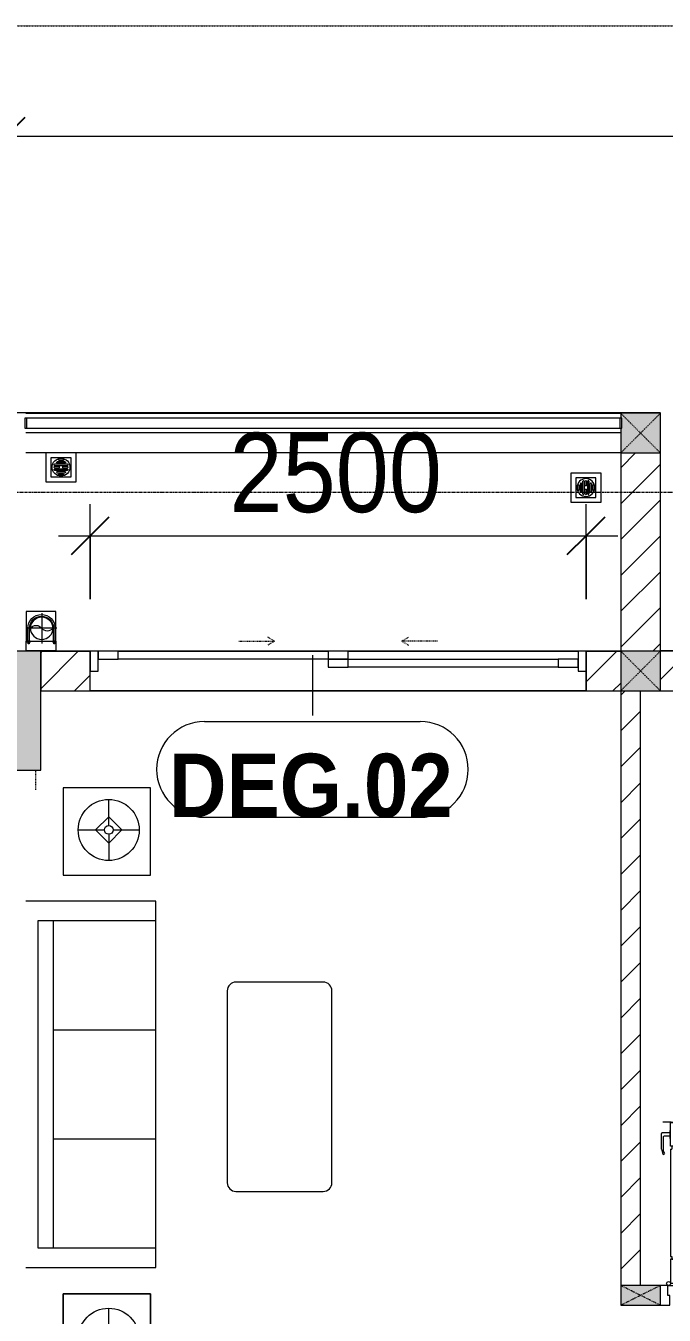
# Model space of a CAD drawing. Header units: millimetres. Extents: x 1591 to 239055, y -15958 to 83255.
# Drawn here: x 165132 to 168351, y 41187 to 47692 of the extents above; entities that cross this region are included whole.
import ezdxf

# ---------------------------------------------------------------- set-up
doc = ezdxf.new("R2010")
doc.units = ezdxf.units.MM
for name, pattern in [('Dash', [6, 3, -3]), ('Dash 1_8_', [6.35, 3.175, -3.175]), ('Dash Dot 3_16_', [7.9375, 4.7625, -1.5875, 0, -1.5875]), ('Grid Line', [22.225, 12.7, -3.175, 3.175, -3.175]), ('IMPORT-CENTER _2_', [40.64, 25.4, -5.08, 5.08, -5.08])]:
    doc.linetypes.add(name, pattern=pattern)
for name, color, linetype, lineweight in [('0-1', 250, 'Continuous', 5), ('A-ANNO-DIMS', 211, 'Continuous', 9), ('A-ANNO-DIMS-160', 211, 'Continuous', 9), ('A-AREA', 32, 'Dash 1_8_', 9), ('A-DETL-GENF-1', 9, 'Continuous', 9), ('A-DOOR', 31, 'Continuous', 9), ('A-DOOR-1', 254, 'Continuous', 9), ('A-DOOR-2', 9, 'Continuous', 9), ('A-DOOR-FRAM', 31, 'Continuous', 9), ('A-DOOR-HDLN', 31, 'Dash', 9), ('A-DOOR-IDEN', 31, 'Continuous', 9), ('A-FLOR-1', 7, 'Continuous', 9), ('A-FLOR-2', 9, 'Continuous', 9), ('A-FLOR-HRAL', 11, 'Continuous', 9), ('A-WALL', 113, 'Continuous', 9), ('A-WALL-1', 253, 'Continuous', 18), ('A-WALL-3', 113, 'Continuous', 18), ('A-WALL-PATT-1', 10, 'Continuous', 9), ('A-WALL-PATT-2', 111, 'Continuous', 9), ('G-ANNO-SYMB-1', 111, 'Dash Dot 3_16_', 18), ('G-IMPT', 8, 'Continuous', 9), ('G-IMPT-2', 8, 'IMPORT-CENTER _2_', 9), ('I-FURN', 30, 'Continuous', 9), ('I-FURN-1', 254, 'Continuous', 9), ('M-EQPM', 50, 'Continuous', 9), ('M-EQPM-1', 254, 'Continuous', 9), ('S-COLS', 52, 'Continuous', 9), ('S-COLS-1', 52, 'Continuous', 5), ('S-COLS-2', 250, 'Continuous', 18), ('S-COLS-3', 254, 'Continuous', 9), ('S-COLS-4', 253, 'Continuous', 18), ('S-COLS-5', 52, 'Continuous', 18), ('S-COLS-HDLN', 52, 'Dash', 9), ('S-COLS-HDLN-1', 9, 'Dash', 9), ('S-GRID-1', 1, 'Grid Line', 9)]:
    doc.layers.add(name, color=color, linetype=linetype, lineweight=lineweight)
doc.styles.add('Arial_B_5', font='arialbd_0.ttf', dxfattribs={"width": 0.9, "height": 320})
doc.styles.add('UTM Avo', font='UTM Avo.ttf', dxfattribs={"width": 0.9, "height": 400})
doc.dimstyles.new('1_Dim_chi_tiet_2_5', dxfattribs={"dimscale": 304.8, "dimtxt": 399.720379, "dimasz": 0.629921, "dimexe": 0.524934, "dimexo": 0.0625, "dimgap": 0.052493, "dimtad": 1, "dimdec": 0, "dimrnd": 5, "dimzin": 0, "dimdsep": 46, "dimtxsty": 'UTM Avo', "dimblk1": 'OBLIQUE', "dimblk2": 'OBLIQUE', "dimsah": 1, "dimcen": 0.09, "dimdle": 0.524934, "dimazin": 0, "dimtfac": 1, "dimtdec": 4, "dimtix": 1, "dimtmove": 0, "dimatfit": 3, "dimfxl": 1.049869, "dimfxlon": 1, "dimtvp": 1, "dimtolj": 1, "dimtzin": 0, "dimarcsym": 2})
pattern_1 = [(45, (95879.7, 0), (-90.50967, 90.50967), [])]

# ---------------------------------------------------------------- blocks, each defined once
blk = doc.blocks.new('NCV_TKTC_KET CAU_rvt-1-TKCS_MB TẦNG 6-8')
at = {"layer": 'S-COLS-1'}
blk.add_hatch(color=256, dxfattribs=at).paths.add_polyline_path([(69327.6, 43936.9), (69327.6, 44536.9), (68977.6, 44536.9), (68977.6, 43936.9), (69010, 43936.9)])
at = {"layer": 'A-FLOR-1'}
for p, q in [((69577.5, 44536.9), (69327.6, 44536.9)), ((72252.6, 44536.9), (72077.5, 44536.9)), ((75852.6, 44536.9), (72452.6, 44536.9))]:
    blk.add_line(p, q, dxfattribs=at)
at = {"layer": 'S-COLS-2'}
for p, q in [((69327.6, 44536.9), (68977.6, 44536.9)), ((69327.6, 43936.9), (69327.6, 44536.9)), ((68977.6, 43936.9), (69327.6, 43936.9))]:
    blk.add_line(p, q, dxfattribs=at)
blk = doc.blocks.new('DOOR_CW_01 CANH MO-PANEL KINH - DIW_01-900x2200-CỬA GỖ VÂN LAMINATE-V23-TKCS_MB TẦNG 6-8')
at = {"layer": 'A-DETL-GENF-1'}
for p, q in [((-397, 872), (-357, 872)), ((-397, 752), (-397, 872)), ((-357, 872), (-357, 752)), ((-442, 737), (-442, 816.5)), ((-399, 820.5), (-438, 820.5)), ((-434, 799.5), (-434, 737)), ((-399, 803.5), (-430, 803.5)), ((-399, 831.8), (-397, 831.8)), ((-399, 792.2), (-399, 831.8)), ((-397, 792.2), (-399, 792.2)), ((-397, 792.2), (-397, 831.8)), ((-357, 792.2), (-357, 831.8)), ((-355, 831.8), (-357, 831.8)), ((-357, 792.2), (-355, 792.2)), ((-355, 792.2), (-355, 831.8)), ((-355, 820.5), (-316, 820.5)), ((-355, 803.5), (-324, 803.5)), ((-320, 799.5), (-320, 737)), ((-312, 737), (-312, 816.5)), ((-433.9, 711.2), (-427.3, 715.8)), ((-357, 752), (-397, 752)), ((-397, 738), (-391, 738)), ((-397, 738), (-397, 196)), ((-363, 752), (-391, 752)), ((-391, 752), (-391, 738)), ((-363, 738), (-363, 752)), ((-357, 738), (-363, 738)), ((-357, 196), (-357, 738)), ((-320.1, 711.2), (-326.7, 715.8)), ((-397, 196), (-391, 196)), ((-391, 196), (-391, 182)), ((-357, 196), (-363, 196)), ((-363, 182), (-363, 196)), ((-357, 182), (-397, 182)), ((-397, 182), (-397, 62)), ((-391, 182), (-363, 182)), ((-357, 62), (-357, 182)), ((-397, 62), (-357, 62))]:
    blk.add_line(p, q, dxfattribs=at)
blk.add_circle((-407, 60), 10, dxfattribs=at)
for centre, radius, start, end in [((-407, 60), 814, 360, 92), ((-438, 816.5), 4, 90, 180), ((-430, 799.5), 4, 90, 180), ((-324, 799.5), 4, 360, 90), ((-316, 816.5), 4, 0, 90), ((-397, 737), 45, 180, 215), ((-397, 737), 37, 180, 215), ((-357, 737), 37, 325, 0), ((-357, 737), 45, 325, 0)]:
    blk.add_arc(centre, radius, start, end, dxfattribs=at)
at = {"layer": 'A-DOOR-2'}
for p, q in [((-410, 50), (-448.4, 50)), ((-410, 0), (-410, 50)), ((-400, 0), (-410, 0)), ((-407, 50), (-382, 50)), ((-400, -50), (-400, 0)), ((410, 0), (400, 0)), ((400, 0), (400, -50)), ((450, 50), (410, 50)), ((410, 50), (410, 0)), ((450, -50), (450, 50)), ((-448.4, -50), (-400, -50)), ((400, -50), (450, -50))]:
    blk.add_line(p, q, dxfattribs=at)
blk = doc.blocks.new('LOBBY_SOFA_1 - LOBBY_SOFA_1-V32-TKCS_MB TẦNG 6-8')
at = {"layer": 'I-FURN'}
for p, q in [((-2556, -4.9), (-2556, -660)), ((-708, -660), (-708, -4.9)), ((-2457, -66), (-2457, -660)), ((-807, -66), (-2457, -66)), ((-807, -660), (-807, -66)), ((-3128.2, -193.5), (-2688.2, -193.5)), ((-3128.2, -633.5), (-3128.2, -193.5)), ((-2688.2, -193.5), (-2688.2, -633.5)), ((-807, -143), (-2457, -143)), ((-1907, -143), (-1907, -660)), ((-1357, -143), (-1357, -660)), ((-575.9, -193.5), (-575.9, -633.5)), ((-135.9, -193.5), (-575.9, -193.5)), ((-135.9, -633.5), (-135.9, -193.5)), ((-2915.4, -269), (-2915.4, -401)), ((-348.6, -269), (-348.6, -401)), ((-2915.4, -357), (-2981.4, -423)), ((-2849.4, -423), (-2915.4, -357)), ((-414.6, -423), (-348.6, -357)), ((-348.6, -357), (-282.6, -423)), ((-2937.4, -423), (-3069.4, -423)), ((-2981.4, -423), (-2915.4, -489)), ((-2915.4, -489), (-2849.4, -423)), ((-2915.4, -445), (-2915.4, -577)), ((-2893.4, -423), (-2761.4, -423)), ((-370.6, -423), (-502.6, -423)), ((-348.6, -489), (-414.6, -423)), ((-282.6, -423), (-348.6, -489)), ((-348.6, -445), (-348.6, -577)), ((-326.6, -423), (-194.6, -423)), ((-2688.2, -633.5), (-3128.2, -633.5)), ((-575.9, -633.5), (-135.9, -633.5)), ((-2556, -660), (-708, -660)), ((-1160.3, -1020.5), (-2128.3, -1020.5)), ((-2172.3, -1064.5), (-2172.3, -1504.5)), ((-1116.3, -1504.5), (-1116.3, -1064.5)), ((-2128.3, -1548.5), (-1160.3, -1548.5))]:
    blk.add_line(p, q, dxfattribs=at)
for centre, radius in [((-2915.4, -423), 154), ((-348.6, -423), 154), ((-2915.4, -423), 22), ((-348.6, -423), 22)]:
    blk.add_circle(centre, radius, dxfattribs=at)
for centre, start, end in [((-2128.3, -1064.5), 90, 180), ((-1160.3, -1064.5), 0, 90), ((-2128.3, -1504.5), 180, 270), ((-1160.3, -1504.5), 270, 0)]:
    blk.add_arc(centre, 44, start, end, dxfattribs=at)
at = {"layer": 'I-FURN-1'}
for p, q in [((-2556, -4.9), (-2556, -660)), ((-708, -660), (-708, -4.9)), ((-2688.2, -193.5), (-3128.2, -193.5)), ((-3128.2, -193.5), (-3128.2, -633.5)), ((-2688.2, -633.5), (-2688.2, -193.5)), ((-135.9, -193.5), (-575.9, -193.5)), ((-575.9, -193.5), (-575.9, -633.5)), ((-135.9, -633.5), (-135.9, -193.5)), ((-3128.2, -633.5), (-2688.2, -633.5)), ((-575.9, -633.5), (-135.9, -633.5)), ((-2556, -660), (-708, -660)), ((-1160.3, -1020.5), (-2128.3, -1020.5)), ((-2172.3, -1064.5), (-2172.3, -1504.5)), ((-1116.3, -1504.5), (-1116.3, -1064.5)), ((-2128.3, -1548.5), (-1160.3, -1548.5))]:
    blk.add_line(p, q, dxfattribs=at)
for centre, start, end in [((-2128.3, -1064.5), 90, 180), ((-1160.3, -1064.5), 0, 90), ((-2128.3, -1504.5), 180, 270), ((-1160.3, -1504.5), 270, 0)]:
    blk.add_arc(centre, 44, start, end, dxfattribs=at)
blk = doc.blocks.new('THU NUOC - THU NUOC-455054-TKCS_MB TẦNG 6-8')
at = {"layer": 'M-EQPM-1'}
for p, q in [((-66.3, -70.6), (-66.3, 79.4)), ((-66.3, 79.4), (83.7, 79.4)), ((83.7, 79.4), (83.7, -70.6)), ((58.7, 54.4), (-41.3, 54.4)), ((-41.3, 54.4), (-41.3, -45.6)), ((-23.3, 19.6), (40.9, 19.6)), ((40.9, 13.6), (-23.3, 13.6)), ((-23.3, 7.2), (0.7, 7.2)), ((0.7, 1.2), (-23.3, 1.2)), ((-11, 32.1), (28.5, 32.1)), ((28.5, 26.1), (-11, 26.1)), ((-1.1, 44.5), (18.5, 44.5)), ((18.5, 38.5), (-1.1, 38.5)), ((0.7, 7.2), (0.7, 1.2)), ((16.7, 1.2), (16.7, 7.2)), ((16.7, 7.2), (40.9, 7.2)), ((40.9, 1.2), (16.7, 1.2)), ((58.7, -45.6), (58.7, 54.4)), ((-41.3, -45.6), (58.7, -45.6)), ((-23.3, -4.8), (40.9, -4.8)), ((40.9, -10.8), (-23.3, -10.8)), ((-11, -17.3), (28.5, -17.3)), ((28.5, -23.3), (-11, -23.3)), ((-1.1, -29.6), (18.5, -29.6)), ((18.5, -35.6), (-1.1, -35.6)), ((83.7, -70.6), (-66.3, -70.6))]:
    blk.add_line(p, q, dxfattribs=at)
for centre, radius, start, end in [((8.7, 4.4), 45, 0, 180), ((8.7, 4.4), 45, 360, 180), ((8.7, 4.4), 45, 180, 0), ((8.7, 4.4), 45, 180, 360), ((-23.3, 16.6), 3, 90, 270), ((-23.3, 4.2), 3, 90, 270), ((-11, 29.1), 3, 90, 270), ((-1.1, 41.5), 3, 90, 270), ((18.5, 41.5), 3, 270, 90), ((28.5, 29.1), 3, 270, 90), ((40.9, 16.6), 3, 270, 90), ((40.9, 4.2), 3, 270, 90), ((-23.3, -7.8), 3, 90, 270), ((-11, -20.3), 3, 90, 270), ((-1.1, -32.6), 3, 90, 270), ((18.5, -32.6), 3, 270, 90), ((28.5, -20.3), 3, 270, 90), ((40.9, -7.8), 3, 270, 90)]:
    blk.add_arc(centre, radius, start, end, dxfattribs=at)
blk = doc.blocks.new('G1_SOF - BO TRU - 100x200-745959-TKCS_MB TẦNG 6-8')
at = {"layer": 'S-COLS'}
blk.add_hatch(color=256, dxfattribs=at).paths.add_polyline_path([(-50, 100), (-50, -100), (50, -100), (50, 100)])
at = {"layer": 'S-COLS-4'}
for p, q in [((50, 100), (-50, 100)), ((-50, 100), (-50, -100)), ((50, -100), (50, 100)), ((-50, -100), (50, -100))]:
    blk.add_line(p, q, dxfattribs=at)
at = {"layer": 'S-COLS-HDLN-1'}
for p, q in [((50, 100), (-50, -100)), ((-50, 100), (50, -100))]:
    blk.add_line(p, q, dxfattribs=at)
blk = doc.blocks.new('NCV_TKTC_TANG 6 - 8_rvt-2-TKCS_MB TẦNG 6-8')
at = {"layer": 'A-WALL-PATT-1'}
h = blk.add_hatch(dxfattribs=at)
h.set_pattern_fill('FP_1', color=256, style=0, pattern_type=2)
h.set_pattern_definition([(45, (0, 0), (-90.50967, 90.50967), [])])
h.paths.add_polyline_path([(72252.6, 41336.9), (72352.6, 41336.9), (72352.6, 44336.9), (72252.6, 44336.9), (72252.6, 42667.4)])
at = {"layer": 'A-FLOR-2'}
for p, q in [((72252.6, 45536.9), (69252.6, 45536.9)), ((69327.6, 44536.9), (69577.5, 44536.9)), ((72077.5, 44536.9), (69577.5, 44536.9)), ((72077.5, 44536.9), (72252.6, 44536.9)), ((72077.5, 44336.9), (72077.5, 44436.1)), ((72077.6, 44336.9), (69577.6, 44336.9)), ((69577.6, 44336.9), (72077.5, 44336.9))]:
    blk.add_line(p, q, dxfattribs=at)
at = {"layer": 'A-WALL-1'}
for p, q in [((72252.6, 44336.9), (72252.6, 41336.9)), ((72352.6, 41336.9), (72352.6, 44336.9))]:
    blk.add_line(p, q, dxfattribs=at)
at = {"layer": 'A-DOOR-1'}
blk.add_blockref('DOOR_CW_01 CANH MO-PANEL KINH - DIW_01-900x2200-CỬA GỖ VÂN LAMINATE-V23-TKCS_MB TẦNG 6-8', (72900.9, 41286.9), dxfattribs=at)
at = {"layer": 'I-FURN-1', "rotation": 90.00000000000031}
blk.add_blockref('LOBBY_SOFA_1 - LOBBY_SOFA_1-V32-TKCS_MB TẦNG 6-8', (69247.7, 43983.4), dxfattribs=at)
at = {"layer": 'M-EQPM-1', "rotation": 270.0000000000001}
blk.add_blockref('THU NUOC - THU NUOC-455054-TKCS_MB TẦNG 6-8', (72072.5, 45370.7), dxfattribs=at)
at = {"layer": 'S-COLS-3', "rotation": 269.9999999999993}
blk.add_blockref('G1_SOF - BO TRU - 100x200-745959-TKCS_MB TẦNG 6-8', (72352.6, 41286.9), dxfattribs=at)
blk = doc.blocks.new('G1_SOF - BO TRU - 200x200-V9-TKCS_MB TẦNG 6-8')
at = {"layer": 'S-COLS'}
blk.add_hatch(color=256, dxfattribs=at).paths.add_polyline_path([(-100, -100), (100, -100), (100, 100), (-100, 100), (-100, 75.4), (-95, 75.4), (-95, 25.4), (-100, 25.4)])
at = {"layer": 'S-COLS-5'}
for p, q in [((100, 100), (-100, 100)), ((-100, 100), (-100, 75.4)), ((100, -100), (100, 100)), ((-100, 25.4), (-100, -100)), ((-100, -100), (100, -100))]:
    blk.add_line(p, q, dxfattribs=at)
at = {"layer": 'S-COLS-HDLN'}
for p, q in [((100, 100), (-100, -100)), ((-100, 100), (100, -100))]:
    blk.add_line(p, q, dxfattribs=at)
blk = doc.blocks.new('G1_SOF - BO TRU - 200x200-3056268-TKCS_MB TẦNG 6-8')
at = {"layer": 'S-COLS'}
blk.add_hatch(color=256, dxfattribs=at).paths.add_polyline_path([(100, -100), (100, 100), (-100, 100), (-100, -100)])
at = {"layer": 'S-COLS-5'}
for p, q in [((100, 100), (-100, 100)), ((-100, 100), (-100, -100)), ((100, -100), (100, 100)), ((-100, -100), (100, -100))]:
    blk.add_line(p, q, dxfattribs=at)
at = {"layer": 'S-COLS-HDLN'}
for p, q in [((100, 100), (-100, -100)), ((-100, 100), (100, -100))]:
    blk.add_line(p, q, dxfattribs=at)
blk = doc.blocks.new('TKTC_XREF_251221_MB TANG 2-7 - TKTC_XREF_260130_MB TANG 2-5_dwg_$cc-4746805-TKCS_MB TẦNG 6-8')
at = {"layer": 'G-IMPT-2'}
for p, q in [((0, -0.673), (0, 0.673)), ((-0.673, 0), (0.673, 0))]:
    blk.add_line(p, q, dxfattribs=at)
at = {"layer": 'M-EQPM'}
blk.add_circle((0, 0), 0.5, dxfattribs=at)
for centre, radius, start, end in [((0, 0), 0.5, 90, 270), ((0.188, 0.25), 0.313, 126.8699, 233.1301), ((-0.188, -0.25), 0.313, 306.8699, 53.1301)]:
    blk.add_arc(centre, radius, start, end, dxfattribs=at)
blk = doc.blocks.new('TKTC_XREF_251221_MB TANG 2-7 - TKTC_XREF_260130_MB TANG 2-5_dwg_CUM U_DN100-4746799-TKCS_MB TẦNG 6-8')
at = {"layer": 'G-IMPT'}
blk.add_hatch(color=256, dxfattribs=at).paths.add_polyline_path([(0, 61), (15.8, 58.9), (30.5, 52.8), (43.1, 43.1), (52.8, 30.5), (58.9, 15.8), (61, 0), (58.9, -15.8), (52.8, -30.5), (43.1, -43.1), (30.5, -52.8), (15.8, -58.9), (0, -61), (0, -57), (14.8, -55.1), (28.5, -49.4), (40.3, -40.3), (49.4, -28.5), (55.1, -14.8), (57, 0), (55.1, 14.8), (49.4, 28.5), (40.3, 40.3), (28.5, 49.4), (14.8, 55.1), (0, 57)])
for p, q in [((-79.1, 66.6), (-79.1, 63.4)), ((-76.6, 66.6), (-76.6, 63.4)), ((-74.6, 66.6), (-74.6, 63.4)), ((-72.7, 69.3), (-72.7, 60.7)), ((-66.9, 67.9), (-71.7, 67.9)), ((-65, 69), (0, 69)), ((-66.9, 62.1), (-71.7, 62.1)), ((-79.1, -63.4), (-79.1, -66.6)), ((-76.6, -63.4), (-76.6, -66.6)), ((-74.6, -63.4), (-74.6, -66.6)), ((-72.7, -60.7), (-72.7, -69.3)), ((-66.9, -62.1), (-71.7, -62.1)), ((-66.9, -67.9), (-71.7, -67.9)), ((-65, -69), (0, -69))]:
    blk.add_line(p, q, dxfattribs=at)
at = {"layer": 'G-IMPT', "flags": 128}
for points in [[(-72.7, 67.6), (-78.1, 67.6), (-78.1, 62.4), (-72.7, 62.4)], [(-71.7, 59.2), (-66.9, 59.2), (-66.9, 70.8), (-71.7, 70.8)], [(-66.9, 70.8), (-66.9, 72.7), (-65, 72.7), (-65, 57.3), (-66.9, 57.3), (-66.9, 59.2)], [(-65, 61), (0, 61), (0, 57)], [(-72.7, -62.4), (-78.1, -62.4), (-78.1, -67.6), (-72.7, -67.6)], [(-71.7, -70.8), (-66.9, -70.8), (-66.9, -59.2), (-71.7, -59.2)], [(-66.9, -59.2), (-66.9, -57.3), (-65, -57.3), (-65, -72.7), (-66.9, -72.7), (-66.9, -70.8)], [(-65, -61), (0, -61), (0, -57)]]:
    blk.add_lwpolyline(points, dxfattribs=at)
at = {"layer": 'G-IMPT'}
for centre, radius, start, end in [((-78.1, 66.6), 0.96, 90, 180), ((-71.1, 69.3), 1.56, 112.61986, 247.38014), ((-67.9, 65), 4.8, 143.1301, 216.8699), ((0, 0), 69, 270, 90), ((-78.1, 63.4), 0.96, 180, 270), ((-71.1, 60.7), 1.56, 112.61986, 247.38014), ((0, 0), 61, 270, 90), ((0, 0), 57, 270, 90), ((-78.1, -63.4), 0.96, 90, 180), ((-71.1, -60.7), 1.56, 112.61986, 247.38014), ((-67.9, -65), 4.8, 143.1301, 216.8699), ((-78.1, -66.6), 0.96, 180, 270), ((-71.1, -69.3), 1.56, 112.61986, 247.38014)]:
    blk.add_arc(centre, radius, start, end, dxfattribs=at)
blk = doc.blocks.new('TKTC_XREF_251221_MB TANG 2-7 - TKTC_XREF_260130_MB TANG 2-5_dwg_THU NUOC - THU NUOC-444531-TKCS_MB TẦNG 1-4746810-TKCS_MB TẦNG 6-8')
at = {"layer": 'G-IMPT'}
for p, q in [((-23.3, 10.8), (40.9, 10.8)), ((40.9, 4.8), (-23.3, 4.8)), ((-11, 23.3), (28.5, 23.3)), ((28.5, 17.3), (-11, 17.3)), ((-1.1, 35.6), (18.5, 35.6)), ((18.5, 29.6), (-1.1, 29.6)), ((-23.3, -13.6), (40.9, -13.6)), ((40.9, -19.6), (-23.3, -19.6)), ((-11, -26.1), (28.5, -26.1)), ((28.5, -32.1), (-11, -32.1)), ((-1.1, -38.5), (18.5, -38.5)), ((18.5, -44.5), (-1.1, -44.5))]:
    blk.add_line(p, q, dxfattribs=at)
at = {"layer": 'G-IMPT', "flags": 128}
for points in [[(83.7, -79.4), (83.7, 70.6), (-66.3, 70.6), (-66.3, -79.4)], [(58.7, -54.4), (58.7, 45.6), (-41.3, 45.6), (-41.3, -54.4)]]:
    blk.add_lwpolyline(points, close=True, dxfattribs=at)
for points in [[(-23.3, -1.2), (0.7, -1.2), (0.7, -7.2), (-23.3, -7.2)], [(40.9, -7.2), (16.7, -7.2), (16.7, -1.2), (40.9, -1.2)]]:
    blk.add_lwpolyline(points, dxfattribs=at)
at = {"layer": 'G-IMPT'}
for centre, radius, start, end in [((8.7, -4.4), 45, 360, 180), ((8.7, -4.4), 45, 360, 180), ((-23.3, 7.8), 3, 90, 270), ((-11, 20.3), 3, 90, 270), ((-1.1, 32.6), 3, 90, 270), ((18.5, 32.6), 3, 270, 90), ((28.5, 20.3), 3, 270, 90), ((40.9, 7.8), 3, 270, 90), ((8.7, -4.4), 45, 180, 360), ((8.7, -4.4), 45, 180, 360), ((-23.3, -4.2), 3, 90, 270), ((-23.3, -16.6), 3, 90, 270), ((-11, -29.1), 3, 90, 270), ((-1.1, -41.5), 3, 90, 270), ((18.5, -41.5), 3, 270, 90), ((28.5, -29.1), 3, 270, 90), ((40.9, -4.2), 3, 270, 90), ((40.9, -16.6), 3, 270, 90)]:
    blk.add_arc(centre, radius, start, end, dxfattribs=at)
blk = doc.blocks.new('TKTC_XREF_251221_MB TANG 2-7 - TKTC_XREF_251221_MB TANG 2-7-2039446-TKCS_MB TẦNG 6-8')
at = {"layer": 'M-EQPM'}
for p, q in [((38800, 28502.1), (32200, 28502.1)), ((35601.3, 27500.3), (35601.3, 27350.7)), ((35751.6, 27500.3), (35601.3, 27500.3)), ((35751.6, 27350.7), (35751.6, 27500.3)), ((35601.1, 27300.8), (35601.4, 27350.5)), ((35601.3, 27350.7), (35751.6, 27350.7)), ((35601.4, 27350.5), (35751.9, 27350.5)), ((35751.9, 27350.5), (35751.6, 27300.8)), ((35751.6, 27300.8), (35601.1, 27300.8)), ((43525, 27302.1), (38800, 27302.1))]:
    blk.add_line(p, q, dxfattribs=at)
at = {"extrusion": (0, 0, -1), "zscale": -1}
blk.add_blockref('TKTC_XREF_251221_MB TANG 2-7 - TKTC_XREF_260130_MB TANG 2-5_dwg_THU NUOC - THU NUOC-444531-TKCS_MB TẦNG 1-4746810-TKCS_MB TẦNG 6-8', (-35786.4, 28232), dxfattribs=at)
at = {"extrusion": (0, 0, -1)}
for name, p, xscale, yscale, zscale, rotation in [('TKTC_XREF_251221_MB TANG 2-7 - TKTC_XREF_260130_MB TANG 2-5_dwg_$cc-4746805-TKCS_MB TẦNG 6-8', (-35680.1, 27415.6), 113.7150000000073, 113.7150000000073, -113.7150000000073, 269.9990086637471), ('TKTC_XREF_251221_MB TANG 2-7 - TKTC_XREF_260130_MB TANG 2-5_dwg_CUM U_DN100-4746799-TKCS_MB TẦNG 6-8', (-35679.2, 27415.6), 0.9975000000000006, 0.9975000000000006, -0.9975000000000006, 90.00099133829468)]:
    blk.add_blockref(name, p, dxfattribs=dict(at, xscale=xscale, yscale=yscale, zscale=zscale, rotation=rotation))
blk = doc.blocks.new('DEG_02-DEG_03 - DEG_02-2500x2400mm-CỬA ĐI 02 CÁNH TRƯỢT-625766-TKCS_MB TẦNG 6-8')
at = {"layer": 'A-DOOR'}
for p, q in [((-1110, 100), (-1210, 100)), ((-1210, 100), (-1210, 60)), ((-1110, 60), (-1110, 100)), ((-1110, 100), (-50, 100)), ((50, 100), (-50, 100)), ((-50, 100), (-50, 60)), ((50, 60), (50, 100)), ((-1210, 60), (-1110, 60)), ((-50, 60), (-1110, 60)), ((50, 60), (-50, 60)), ((-50, 60), (-50, 20)), ((-50, 60), (50, 60)), ((-50, 20), (50, 20)), ((50, 20), (50, 60)), ((50, 60), (1110, 60)), ((1110, 20), (50, 20)), ((1210, 60), (1110, 60)), ((1110, 60), (1110, 20)), ((1110, 20), (1210, 20)), ((1210, 20), (1210, 60))]:
    blk.add_line(p, q, dxfattribs=at)
at = {"layer": 'A-DOOR-FRAM'}
for p, q in [((-1210, 100), (-1250, 100)), ((-1250, 100), (-1250, 0)), ((-1210, 0), (-1210, 100)), ((1250, 100), (1210, 100)), ((1210, 100), (1210, 0)), ((1250, 0), (1250, 100)), ((-1250, 0), (-1210, 0)), ((1210, 0), (1250, 0))]:
    blk.add_line(p, q, dxfattribs=at)
at = {"layer": 'A-DOOR-HDLN'}
for p, q in [((-500.4, 151.1), (-320.4, 151.1)), ((-320.4, 151.1), (-355, 171.1)), ((-320.4, 151.1), (-355, 131.1)), ((320.4, 151.1), (355, 171.1)), ((320.4, 151.1), (355, 131.1)), ((500.4, 151.1), (320.4, 151.1))]:
    blk.add_line(p, q, dxfattribs=at)
blk = doc.blocks.new('Railing - 50 x 10mm-1251311-TKCS_MB TẦNG 6-8')
at = {"layer": 'A-FLOR-HRAL'}
for p, q in [((25, 5), (-25, 5)), ((-25, 5), (-25, -5)), ((25, -5), (25, 5)), ((-25, -5), (25, -5))]:
    blk.add_line(p, q, dxfattribs=at)
blk = doc.blocks.new('Railing - Railing-3827945-TKCS_MB TẦNG 6-8')
at = {"layer": 'A-FLOR-HRAL'}
for p, q in [((72247.6, 45712.4), (69257.6, 45712.4)), ((69257.6, 45662.4), (72247.6, 45662.4))]:
    blk.add_line(p, q, dxfattribs=at)
at = {"rotation": 90}
for p in [(69252.6, 45687.4), (72252.6, 45687.4)]:
    blk.add_blockref('Railing - 50 x 10mm-1251311-TKCS_MB TẦNG 6-8', p, dxfattribs=at)
blk = doc.blocks.new('DIMBLOCK44-TKCS_MB TẦNG 6-8')
at = {"layer": 'A-ANNO-DIMS-160'}
for p, q in [((165032.3, 47454.9), (165032.3, 46974.9)), ((165032.3, 47134.9), (165032.3, 47454.9)), ((173232.3, 47454.9), (173232.3, 46974.9)), ((173232.3, 47134.9), (173232.3, 47454.9)), ((165032.3, 47134.9), (173232.3, 47134.9))]:
    blk.add_line(p, q, dxfattribs=at)
at = {"layer": 'A-ANNO-DIMS-160', "lineweight": 25}
for p, q in [((165032.3, 47134.9), (165128.3, 47230.9)), ((173232.3, 47134.9), (173328.3, 47230.9)), ((165032.3, 47134.9), (164936.3, 47038.9)), ((173232.3, 47134.9), (173136.3, 47038.9))]:
    blk.add_line(p, q, dxfattribs=at)
at = {"layer": 'A-ANNO-DIMS-160', "color": 0, "insert": (168584.5, 47654.6), "char_height": 400, "width": 1314.636, "attachment_point": 1, "line_spacing_factor": 1.110334, "style": 'UTM Avo'}
blk.add_mtext('8200', dxfattribs=at)
blk = doc.blocks.new('_Oblique')
at = {"color": 0, "linetype": 'ByBlock', "lineweight": -2}
blk.add_line((-0.5, -0.5), (0.5, 0.5), dxfattribs=at)
blk = doc.blocks.new('DIMBLOCK190-TKCS_MB TẦNG 6-8')
at = {"layer": 'A-ANNO-DIMS-160'}
for p, q in [((165457.3, 44798.5), (165457.3, 45278.5)), ((167957.3, 44798.5), (167957.3, 45278.5)), ((165297.3, 45118.5), (168117.3, 45118.5)), ((165457.3, 45118.5), (165457.3, 44798.5)), ((167957.3, 45118.5), (167957.3, 44798.5))]:
    blk.add_line(p, q, dxfattribs=at)
at = {"layer": 'A-ANNO-DIMS-160', "lineweight": 25}
for p, q in [((165457.3, 45118.5), (165553.3, 45214.5)), ((167957.3, 45118.5), (168053.3, 45214.5)), ((165457.3, 45118.5), (165361.3, 45022.5)), ((167957.3, 45118.5), (167861.3, 45022.5))]:
    blk.add_line(p, q, dxfattribs=at)
at = {"layer": 'A-ANNO-DIMS-160', "color": 0, "insert": (166159.5, 45638.1), "char_height": 400, "width": 1314.636, "attachment_point": 1, "line_spacing_factor": 1.110334, "style": 'UTM Avo'}
blk.add_mtext('2500', dxfattribs=at)
blk = doc.blocks.new('STN_Door Tag - STN_Door Tag-1788670-TKCS_MB TẦNG 6-8')
at = {"layer": 'A-DOOR-IDEN'}
for p, q in [((-3.37, 1.495), (3.431, 1.495)), ((-3.37, -1.524), (3.431, -1.524))]:
    blk.add_line(p, q, dxfattribs=at)
for centre, start, end in [((-3.37, -0.015), 90, 270), ((3.431, -0.015), 270, 90)]:
    blk.add_arc(centre, 1.509, start, end, dxfattribs=at)

msp = doc.modelspace()

# ---------------------------------------------------------------- hatches: boundary and pattern name
at = {"layer": 'A-WALL-PATT-2'}
h = msp.add_hatch(dxfattribs=at)
h.set_pattern_fill('FP_1', color=256, style=0, pattern_type=2)
h.set_pattern_definition(pattern_1)
h.paths.add_polyline_path([(168332.3, 44336.1), (168332.3, 44336.9), (168132.3, 44336.1)])
h.paths.add_polyline_path([(168332.3, 44536.9), (168332.3, 45536.9), (168132.3, 45536.9), (168132.4, 44536.9)])
h = msp.add_hatch(dxfattribs=at)
h.set_pattern_fill('FP_1', color=256, style=0, pattern_type=2)
h.set_pattern_definition(pattern_1)
h.paths.add_polyline_path([(168132.3, 44336.1), (168132.3, 44536.1), (167957.3, 44536.1), (167957.3, 44336.1)])
h.paths.add_polyline_path([(165457.3, 44336.1), (165457.3, 44536.1), (165207.3, 44536.1), (165207.3, 44336.1)])
h = msp.add_hatch(dxfattribs=at)
h.set_pattern_fill('FP_1', color=256, style=0, pattern_type=2)
h.set_pattern_definition(pattern_1)
h.paths.add_polyline_path([(171932.3, 44336.1), (171932.3, 44336.9), (171732.3, 44336.9), (171732.3, 44536.1), (170732.3, 44536.1), (170732.3, 44336.1), (171732.3, 44336.1)])
h.paths.add_polyline_path([(168332.3, 44336.1), (169332.3, 44336.9), (169332.3, 44536.1), (168332.3, 44536.1), (168332.3, 44336.9)])

# ---------------------------------------------------------------- linework, layer by layer
at = {"layer": 'A-AREA'}
msp.add_line((165182.3, 43836.9), (165182.3, 43936.9), dxfattribs=at)
at = {"layer": 'A-DOOR-IDEN'}
msp.add_line((166577.2, 44515.8), (166577.5, 44211.7), dxfattribs=at)
at = {"layer": 'A-WALL'}
for p, q in [((165132.3, 45737.4), (168132.3, 45737.4)), ((168132.3, 45637.4), (165132.3, 45637.4)), ((166757.3, 44536.1), (167917.3, 44536.1)), ((167957.3, 44336.1), (165457.3, 44336.1))]:
    msp.add_line(p, q, dxfattribs=at)
at = {"layer": 'A-WALL-3'}
for p, q in [((168332.3, 45737.4), (168132.3, 45737.4)), ((168132.3, 45536.9), (168132.3, 44536.9)), ((168332.3, 44536.9), (168332.3, 45536.9)), ((165457.3, 44536.1), (165207.3, 44536.1)), ((165207.3, 44536.1), (165207.3, 44336.1)), ((165457.3, 44336.1), (165457.3, 44536.1)), ((168132.3, 44536.1), (167957.3, 44536.1)), ((167957.3, 44536.1), (167957.3, 44336.1)), ((169332.3, 44536.1), (168332.3, 44536.1)), ((165207.3, 44336.1), (165457.3, 44336.1)), ((167957.3, 44336.1), (169332.3, 44336.1))]:
    msp.add_line(p, q, dxfattribs=at)
at = {"layer": 'G-ANNO-SYMB-1'}
msp.add_line((124639, 47691.5), (229692.1, 47691.5), dxfattribs=at)
at = {"layer": 'S-GRID-1'}
for p, q in [((221768.6, 45336.9), (132338.5, 45336.9)), ((223800.6, 44536.9), (130306.5, 44536.9))]:
    msp.add_line(p, q, dxfattribs=at)

# ---------------------------------------------------------------- block references
at = {"layer": '0-1'}
for name in ['NCV_TKTC_KET CAU_rvt-1-TKCS_MB TẦNG 6-8', 'NCV_TKTC_TANG 6 - 8_rvt-2-TKCS_MB TẦNG 6-8']:
    msp.add_blockref(name, (95879.7, 0), dxfattribs=at)
at = {"layer": 'A-DOOR'}
msp.add_blockref('DEG_02-DEG_03 - DEG_02-2500x2400mm-CỬA ĐI 02 CÁNH TRƯỢT-625766-TKCS_MB TẦNG 6-8', (166707.3, 44436.1), dxfattribs=at)
at = {"layer": 'A-DOOR-IDEN', "xscale": 159.9999999999999, "yscale": 159.9999999999999, "zscale": 159.9999999999999}
msp.add_blockref('STN_Door Tag - STN_Door Tag-1788670-TKCS_MB TẦNG 6-8', (166572.7, 43942.7), dxfattribs=at)
at = {"layer": 'A-FLOR-HRAL'}
msp.add_blockref('Railing - Railing-3827945-TKCS_MB TẦNG 6-8', (95879.7, 0), dxfattribs=at)
at = {"layer": 'M-EQPM'}
msp.add_blockref('TKTC_XREF_251221_MB TANG 2-7 - TKTC_XREF_251221_MB TANG 2-7-2039446-TKCS_MB TẦNG 6-8', (129532.3, 17236.9), dxfattribs=at)
at = {"layer": 'S-COLS'}
for name, p in [('G1_SOF - BO TRU - 200x200-V9-TKCS_MB TẦNG 6-8', (168232.3, 45636.9)), ('G1_SOF - BO TRU - 200x200-3056268-TKCS_MB TẦNG 6-8', (168232.3, 44436.9))]:
    msp.add_blockref(name, p, dxfattribs=at)

# ---------------------------------------------------------------- texts
at = {"layer": 'A-DOOR-IDEN', "insert": (166569.4, 43857.4), "char_height": 320, "width": 1467.36, "attachment_point": 5, "line_spacing_factor": 0.936439, "style": 'Arial_B_5'}
msp.add_mtext('\\pt7.2,14.4,21.6,28.8,36,43.2,50.4,57.6,64.8,72,79.2,86.4,93.6,100.8,108,115.2,122.4,129.6,136.8,144,151.2,158.4,165.6,172.8,180,187.2,194.4,201.6,208.8,216,223.2,230.4;DEG.02', dxfattribs=at)

# ---------------------------------------------------------------- dimensions: what is measured, and where the dimension line sits
at = {"layer": 'A-ANNO-DIMS'}
for base, p1, p2, override, picture, middle in [((173232.3, 47134.9), (165032.3, 47454.9), (173232.3, 47454.9), {"dimpost": '<>', "dimfxl": 8200}, 'DIMBLOCK44-TKCS_MB TẦNG 6-8', (169132.3, 47357.9)), ((167957.3, 45118.5), (165457.3, 44798.5), (167957.3, 44798.5), {"dimpost": '<>', "dimfxl": 2500}, 'DIMBLOCK190-TKCS_MB TẦNG 6-8', (166707.3, 45341.5))]:
    dim = msp.add_linear_dim(base=base, p1=p1, p2=p2, dimstyle='1_Dim_chi_tiet_2_5', override=override, dxfattribs=at)
    dim.commit()
    dim.dimension.update_dxf_attribs({"geometry": picture, "text_midpoint": middle})

doc.saveas('drawing.dxf')
